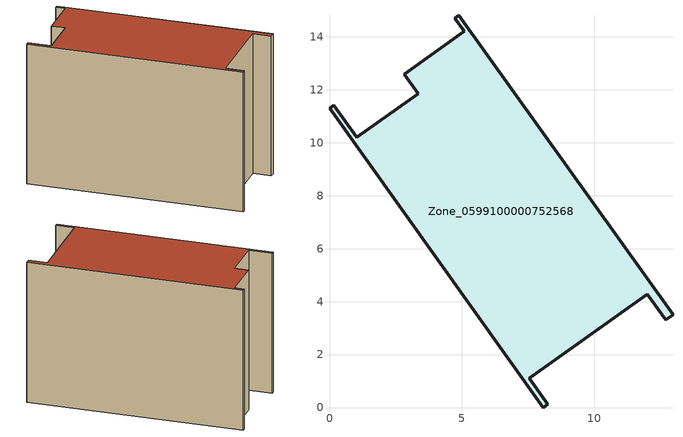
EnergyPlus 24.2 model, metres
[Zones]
Zone_0599100000752568
 floor ground (C_G): 12.98,3.5 12.7,3.31 12,4.28 7.55,1.1 8.24,0.12 8.07,0 0,11.31 0.15,11.43 1.03,10.21 3.35,11.86 2.82,12.6 5.08,14.21 4.74,14.7 4.89,14.81 z0
 wall outside (C_F): 4.74,14.7 5.08,14.21 2.82,12.6 3.35,11.86 1.03,10.21 0.15,11.43 0,11.31 8.07,0 8.24,0.12 7.55,1.1 12,4.28 12.7,3.31 12.98,3.5 4.89,14.81 4.74,14.7 z0:9.37
 roof outside (C_R): 12.98,3.5 4.89,14.81 4.74,14.7 5.08,14.21 2.82,12.6 3.35,11.86 1.03,10.21 0.15,11.43 0,11.31 8.07,0 8.24,0.12 7.55,1.1 12,4.28 12.7,3.31 z9.37
[BUILDING]
Pand.0599100000752568: North Axis=0; Terrain=City; Loads Convergence Tolerance Value=0.04; Temperature Convergence Tolerance Value=0.4; Solar Distribution=FullExterior; Maximum Number of Warmup Days=25; Minimum Number of Warmup Days=1
[Site:Location]
Rotterdam.The.Hague.AP_ZH_NLD Design_Conditions: Latitude=51.96; Longitude=4.45; Time Zone=1; Elevation=-4.5
[SITE:GROUNDTEMPERATURE:BUILDINGSURFACE]
18, 18, 18, 18, 18, 18, 18, 18, 18, 18, 18, 18
[MATERIAL] Thermal Absorptance=0.9; Solar Absorptance=0.7; Visible Absorptance=0.7
Name | Roughness | Thickness | Conductivity | Density | Specific Heat
G.TI.2006-2014 | MediumSmooth | 0.15 | 0.06 | 540 | 1210
F.TI.2006-2014 | Rough | 0.3 | 0.12 | 1920 | 840
R.TI.2006-2014 | MediumRough | 0.2 | 0.08 | 1500 | 1000
[CONSTRUCTION]
C_G: G.TI.2006-2014
C_F: F.TI.2006-2014
C_R: R.TI.2006-2014
[ZONE]
Zone_0599100000752568: Type=1; Multiplier=1; Ceiling Height=Autocalculate; Volume=Autocalculate; Floor Area=autocalculate; Part of Total Floor Area=Yes
[ZONEINFILTRATION:DESIGNFLOWRATE]
Infil_Zone_0599100000752568: Zone or ZoneList or Space or SpaceList=Zone_0599100000752568; Schedule=AlwaysOn; Design Flow Rate Calculation Method=Flow/Area; Flow Rate per Floor Area=0.0015; Constant Term Coefficient=1; Temperature Term Coefficient=0; Velocity Term Coefficient=0; Velocity Squared Term Coefficient=0
[HVACTEMPLATE:ZONE:IDEALLOADSAIRSYSTEM]
Zone_0599100000752568: Maximum Heating Supply Air Temperature=50; Minimum Cooling Supply Air Temperature=13; Maximum Heating Supply Air Humidity Ratio=0.0156; Minimum Cooling Supply Air Humidity Ratio=0.0077; Heating Limit=NoLimit; Cooling Limit=NoLimit; Dehumidification Control Type=ConstantSensibleHeatRatio; Cooling Sensible Heat Ratio=0.7; Dehumidification Setpoint=60; Humidification Control Type=None; Humidification Setpoint=30; Outdoor Air Method=None; Outdoor Air Flow Rate per Person=0.00944; Outdoor Air Flow Rate per Zone Floor Area=0; Outdoor Air Flow Rate per Zone=0; Demand Controlled Ventilation Type=None; Outdoor Air Economizer Type=NoEconomizer; Heat Recovery Type=None; Sensible Heat Recovery Effectiveness=0.7; Latent Heat Recovery Effectiveness=0.65
[ZONECONTROL:THERMOSTAT]
ThermostatControl_Zone_0599100000752568: Zone or ZoneList=Zone_0599100000752568; Control Type Schedule=DualSetpointControlType; Control 1=Thermostat_Zone_0599100000752568; Temperature Difference Between Cutout And Setpoint=0
[THERMOSTATSETPOINT:DUALSETPOINT]
Thermostat_Zone_0599100000752568: Heating Setpoint Temperature Schedule=HeatingSetpoint_Zone_0599100000752568; Cooling Setpoint Temperature Schedule=CoolingSetpoint_Zone_0599100000752568
[SCHEDULE:COMPACT]
HeatingSetpoint_Zone_0599100000752568: Through: 12/31, For: AllDays, Until: 24:00, 21
CoolingSetpoint_Zone_0599100000752568: Through: 12/31, For: AllDays, Until: 24:00, 24
DualSetpointControlType: Through: 12/31, For: AllDays, Until: 24:00, 4
AlwaysOn: Through: 12/31, For: AllDays, Until: 24:00, 1
